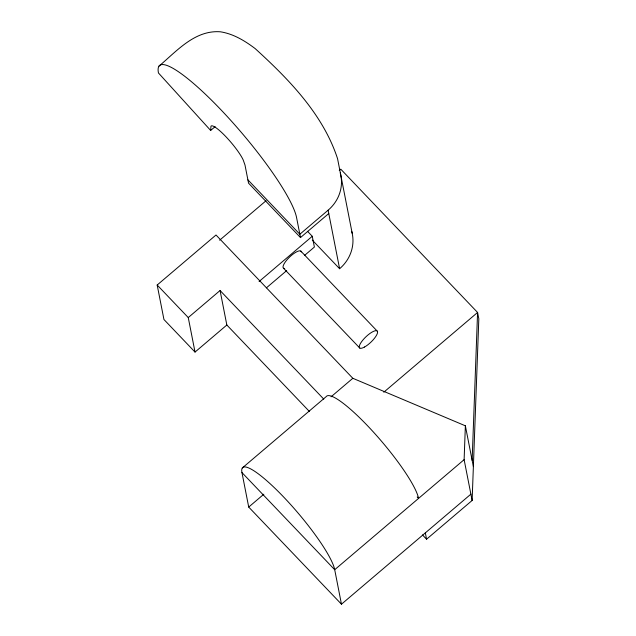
<?xml version="1.0" encoding="UTF-8"?>
<svg xmlns="http://www.w3.org/2000/svg" width="636" height="636" viewBox="0 0 636 636"><rect width="100%" height="100%" fill="white"/><g stroke="black" fill="none" stroke-linecap="round" stroke-linejoin="round"><path stroke-width="0.95" d="M422.479 534.924L426.573 539.209L472.127 500.476L464.121 459.661L465.369 425.81L352.829 378.293L216.009 235.002L157.179 285.023L163.945 319.51L195.029 352.066L226.837 325.012L220.072 290.517L188.256 317.571L195.029 352.066M472.135 460.305L477.58 312.459L340.761 169.168L339.266 170.44M472.127 500.476L478.821 318.787L477.58 312.459L383.802 392.205M300.494 237.57L296.583 217.631A104.853 18.857 49.6 0 0 220.454 109.273A104.853 18.857 49.6 0 0 158.459 72.981L210.651 130.452L210.977 126.198A25.305 4.547 49.6 0 1 225.82 136.613A25.305 4.547 49.6 0 1 243.183 159.922L244.987 165.01L248.549 183.168L300.494 237.57L328.772 213.521M158.984 66.12C176.689 51.19 194.839 29.844 220.39 31.8C233.388 33.811 244.796 40.768 255.123 48.559C288.911 79.309 323.072 114.321 337.557 158.674L352.209 233.356M210.651 130.452L215.119 126.659M219.651 240.201L266.087 200.714M340.276 172.968A39.432 36.936 -11.1 0 1 328.12 210.198L299.842 234.247L247.897 179.845M259.098 281.51L312.268 236.29L307.514 231.305M266.452 287.822L286.669 270.626M304.644 255.346L314.383 247.062L312.268 236.29M242.3 467.969L326.165 396.657A70.405 12.664 49.6 0 1 373.539 432.186A70.405 12.664 49.6 0 1 418.567 498.401L417.2 496.97M331.07 396.8L352.829 378.293M470.886 494.156L341.468 604.2L248.716 507.067L263.829 494.212M464.121 459.661L334.703 569.713L341.468 604.2M312.268 240.082L339.608 268.718A39.432 36.936 -11.1 0 0 351.756 231.488M300.796 251.069L377.029 330.903M283.569 268.249L359.801 348.083M220.072 290.517L323.772 399.122M226.837 325.012L309.39 411.46M157.179 285.023L188.256 317.571M241.95 472.572L334.703 569.713A70.405 12.664 49.6 0 0 283.577 496.947A70.405 12.664 49.6 0 0 241.95 472.572L248.716 507.067M465.369 425.81L473.375 466.625M425.333 532.889L426.573 539.209M328.12 210.198L339.608 268.718M284.682 268.479A12.195 3.665 -43.7 0 1 289.022 257.62A12.195 3.665 -43.7 0 1 301.321 251.888M364.555 347.01A12.195 3.665 -43.7 0 0 377.553 331.722A12.195 3.665 -43.7 0 0 363.132 339.751A12.195 3.665 -43.7 0 0 364.555 347.01"/></g></svg>
